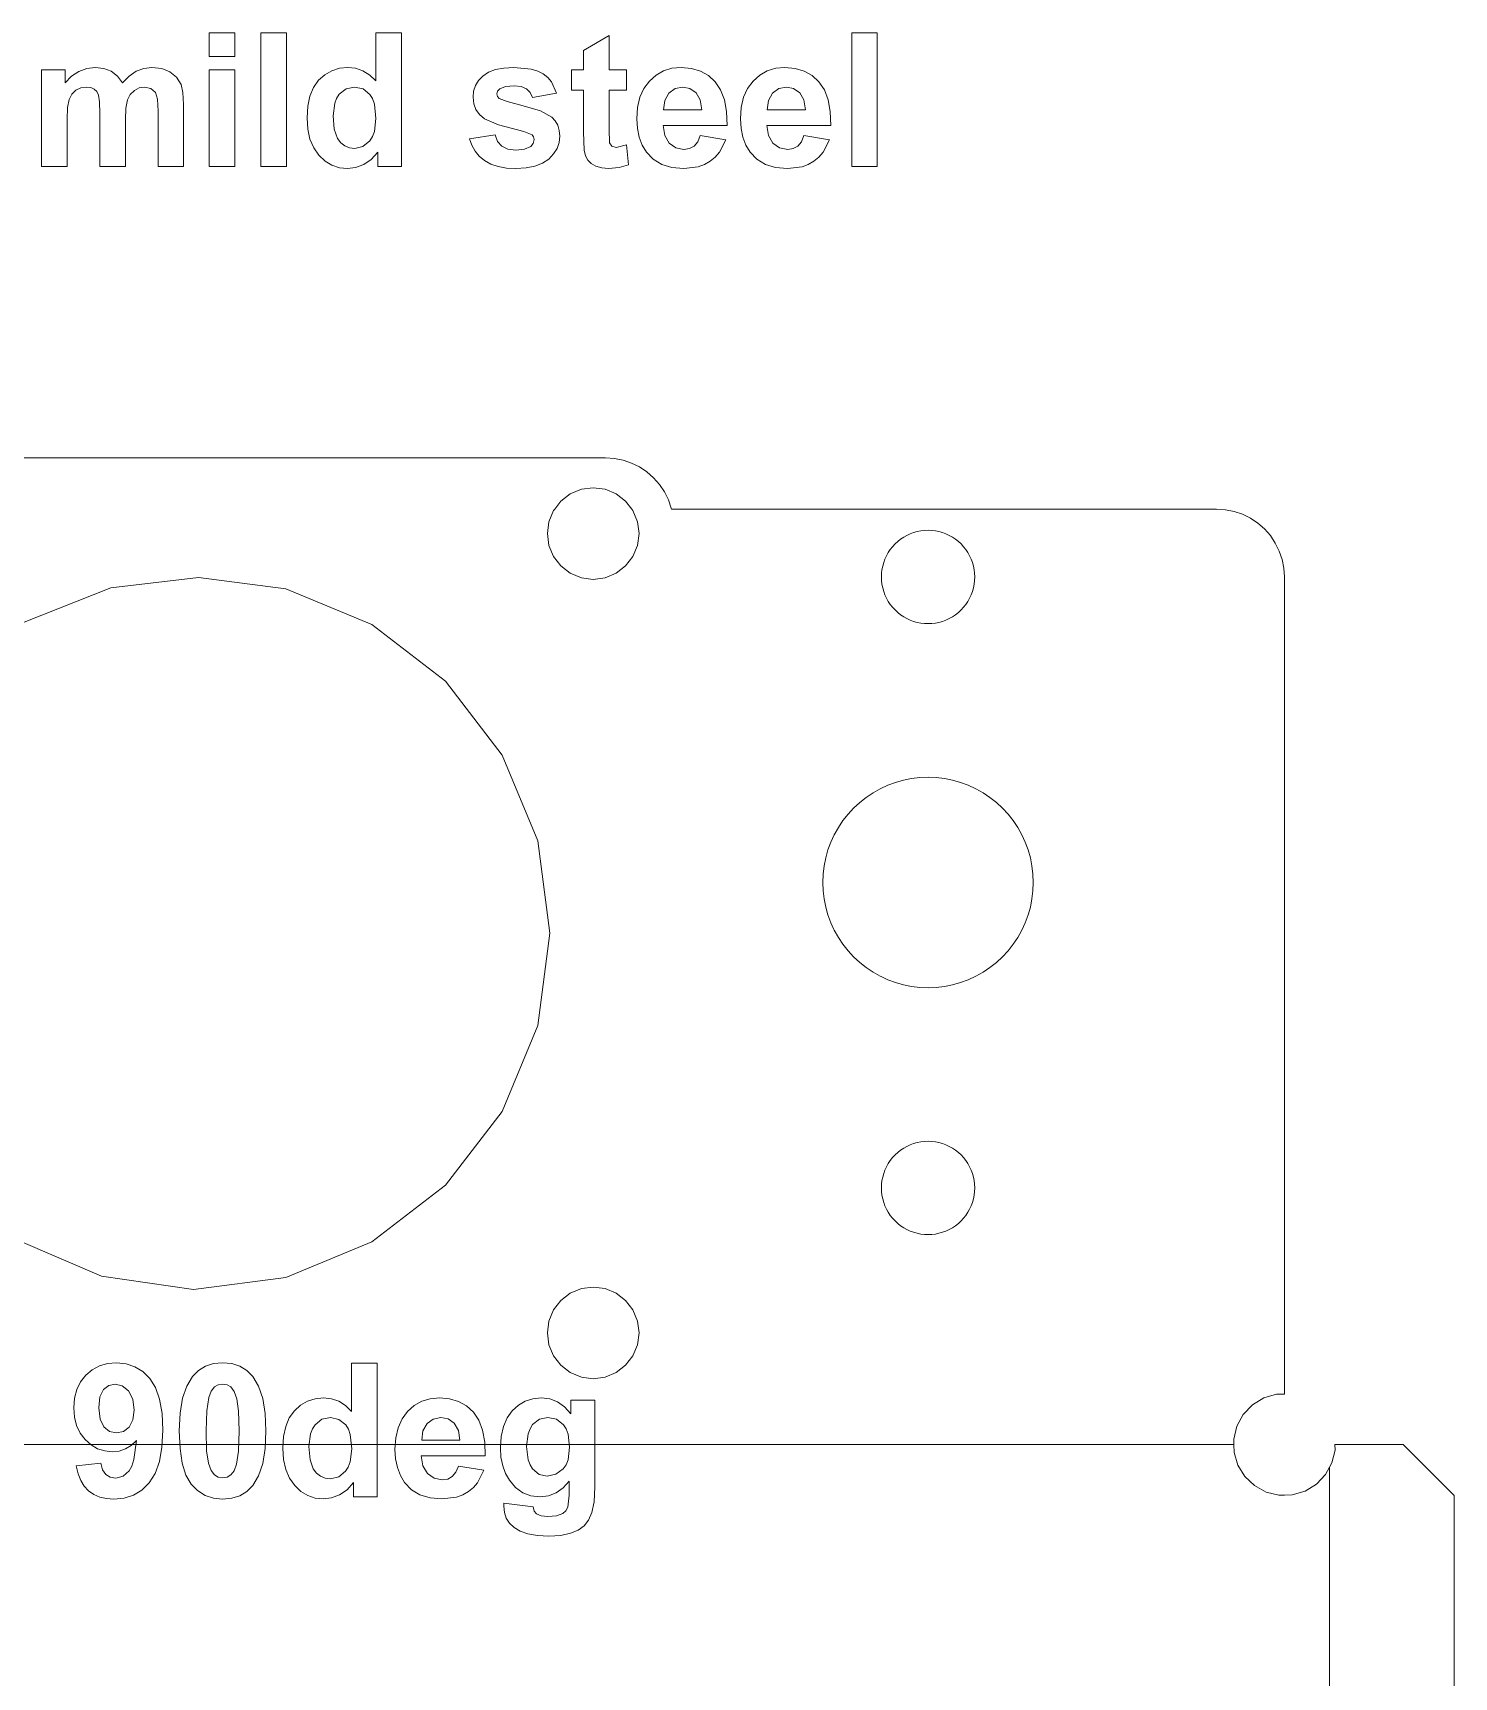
# Model space of a CAD drawing. Header units: millimetres. Extents: x 5 to 3562, y -58 to 420.
# Drawn here: x 1534.7 to 1618.4, y 297.1 to 394 of the extents above; entities that cross this region are included whole.
import ezdxf

# ---------------------------------------------------------------- set-up
doc = ezdxf.new("R2010")
doc.units = ezdxf.units.MM
for name, color, linetype, lineweight, true_color in [('2mm mild steel#1', 7, 'BYLAYER', 5, 0xffffff), ('Layer0', 7, 'BYLAYER', 5, 0xffffff), ('UP 90deg', 7, 'BYLAYER', 5, 0xffffff)]:
    doc.layers.add(name, color=color, linetype=linetype, lineweight=lineweight, true_color=true_color)

msp = doc.modelspace()

# ---------------------------------------------------------------- linework, layer by layer
at = {"layer": '2mm mild steel#1'}
for p, q in [((1545.059, 392.578), (1545.059, 393.973)), ((1545.059, 393.973), (1546.567, 393.973)), ((1546.567, 393.973), (1546.567, 392.578)), ((1548.112, 386.107), (1548.112, 393.973)), ((1548.112, 393.973), (1549.62, 393.973)), ((1549.62, 393.973), (1549.62, 386.107)), ((1554.883, 391.14), (1554.883, 393.973)), ((1554.883, 393.973), (1556.391, 393.973)), ((1556.391, 393.973), (1556.391, 386.107)), ((1567.111, 392.937), (1568.625, 393.817)), ((1568.625, 393.817), (1568.625, 391.805)), ((1582.924, 386.107), (1582.924, 393.973)), ((1582.924, 393.973), (1584.431, 393.973)), ((1584.431, 393.973), (1584.431, 386.107)), ((1546.567, 392.578), (1545.059, 392.578)), ((1567.111, 391.805), (1567.111, 392.937)), ((1535.176, 391.805), (1536.566, 391.805)), ((1535.176, 386.107), (1535.176, 391.805)), ((1536.566, 391.805), (1536.566, 391.027)), ((1536.566, 391.027), (1536.956, 391.424)), ((1536.956, 391.424), (1537.382, 391.707)), ((1537.382, 391.707), (1537.844, 391.877)), ((1537.844, 391.877), (1538.342, 391.934)), ((1538.342, 391.934), (1538.853, 391.877)), ((1538.853, 391.877), (1539.291, 391.708)), ((1539.291, 391.708), (1539.657, 391.425)), ((1539.657, 391.425), (1539.951, 391.027)), ((1539.951, 391.027), (1540.342, 391.425)), ((1540.342, 391.425), (1540.761, 391.708)), ((1540.761, 391.708), (1541.211, 391.877)), ((1541.211, 391.877), (1541.69, 391.934)), ((1541.69, 391.934), (1542.269, 391.87)), ((1542.269, 391.87), (1542.752, 391.679)), ((1542.752, 391.679), (1543.132, 391.364)), ((1545.059, 386.107), (1545.059, 391.805)), ((1545.059, 391.805), (1546.567, 391.805)), ((1546.567, 391.805), (1546.567, 386.107)), ((1551.509, 391.18), (1551.872, 391.51)), ((1551.872, 391.51), (1552.28, 391.745)), ((1552.28, 391.745), (1552.733, 391.887)), ((1552.733, 391.887), (1553.231, 391.934)), ((1553.231, 391.934), (1553.692, 391.884)), ((1553.692, 391.884), (1554.122, 391.735)), ((1554.122, 391.735), (1554.519, 391.487)), ((1554.519, 391.487), (1554.883, 391.14)), ((1560.937, 391.163), (1561.193, 391.429)), ((1561.193, 391.429), (1561.526, 391.65)), ((1561.526, 391.65), (1561.939, 391.808)), ((1561.939, 391.808), (1562.433, 391.902)), ((1562.433, 391.902), (1563.007, 391.934)), ((1563.007, 391.934), (1564.026, 391.839)), ((1564.026, 391.839), (1564.423, 391.72)), ((1564.423, 391.72), (1564.745, 391.553)), ((1564.745, 391.553), (1565.008, 391.34)), ((1566.419, 390.603), (1566.419, 391.805)), ((1566.419, 391.805), (1567.111, 391.805)), ((1568.625, 391.805), (1569.655, 391.805)), ((1569.655, 391.805), (1569.655, 390.603)), ((1571.001, 391.132), (1571.396, 391.483)), ((1571.396, 391.483), (1571.84, 391.733)), ((1571.84, 391.733), (1572.332, 391.884)), ((1572.332, 391.884), (1572.874, 391.934)), ((1572.874, 391.934), (1573.476, 391.881)), ((1573.476, 391.881), (1574.012, 391.724)), ((1574.012, 391.724), (1574.48, 391.462)), ((1574.48, 391.462), (1574.881, 391.094)), ((1577.113, 391.132), (1577.508, 391.483)), ((1577.508, 391.483), (1577.951, 391.733)), ((1577.951, 391.733), (1578.444, 391.884)), ((1578.444, 391.884), (1578.985, 391.934)), ((1578.985, 391.934), (1579.588, 391.881)), ((1579.588, 391.881), (1580.123, 391.724)), ((1580.123, 391.724), (1580.591, 391.462)), ((1580.591, 391.462), (1580.992, 391.094)), ((1537.204, 390.592), (1536.965, 390.363)), ((1537.5, 390.733), (1537.204, 390.592)), ((1537.832, 390.78), (1537.5, 390.733)), ((1538.091, 390.751), (1537.832, 390.78)), ((1538.291, 390.662), (1538.091, 390.751)), ((1538.437, 390.513), (1538.291, 390.662)), ((1538.54, 390.303), (1538.437, 390.513)), ((1540.654, 390.587), (1540.414, 390.349)), ((1540.942, 390.732), (1540.654, 390.587)), ((1541.25, 390.78), (1540.942, 390.732)), ((1541.628, 390.7), (1541.25, 390.78)), ((1541.893, 390.458), (1541.628, 390.7)), ((1542.01, 390.061), (1541.893, 390.458)), ((1543.132, 391.364), (1543.401, 390.93)), ((1543.401, 390.93), (1543.518, 390.453)), ((1543.518, 390.453), (1543.557, 389.75)), ((1550.997, 390.252), (1551.21, 390.76)), ((1551.21, 390.76), (1551.509, 391.18)), ((1553.135, 390.674), (1552.729, 390.354)), ((1553.628, 390.78), (1553.135, 390.674)), ((1554.131, 390.672), (1553.628, 390.78)), ((1554.535, 390.348), (1554.131, 390.672)), ((1560.608, 390.185), (1560.645, 390.54)), ((1560.645, 390.54), (1560.755, 390.866)), ((1560.755, 390.866), (1560.937, 391.163)), ((1562.052, 390.548), (1562.009, 390.378)), ((1562.181, 390.684), (1562.052, 390.548)), ((1562.523, 390.808), (1562.181, 390.684)), ((1563.034, 390.85), (1562.523, 390.808)), ((1563.452, 390.806), (1563.034, 390.85)), ((1563.761, 390.673), (1563.452, 390.806)), ((1563.975, 390.457), (1563.761, 390.673)), ((1564.107, 390.163), (1563.975, 390.457)), ((1565.008, 391.34), (1565.225, 391.081)), ((1565.225, 391.081), (1565.529, 390.426)), ((1567.111, 390.603), (1566.419, 390.603)), ((1567.111, 388.119), (1567.111, 390.603)), ((1569.655, 390.603), (1568.625, 390.603)), ((1568.625, 390.603), (1568.625, 388.307)), ((1570.446, 390.176), (1570.678, 390.692)), ((1570.678, 390.692), (1571.001, 391.132)), ((1572.515, 390.69), (1572.15, 390.421)), ((1572.965, 390.78), (1572.515, 390.69)), ((1573.392, 390.695), (1572.965, 390.78)), ((1573.749, 390.44), (1573.392, 390.695)), ((1574.881, 391.094), (1575.2, 390.618)), ((1575.2, 390.618), (1575.424, 390.031)), ((1576.557, 390.176), (1576.789, 390.692)), ((1576.789, 390.692), (1577.113, 391.132)), ((1578.626, 390.69), (1578.261, 390.421)), ((1579.077, 390.78), (1578.626, 390.69)), ((1579.503, 390.695), (1579.077, 390.78)), ((1579.86, 390.44), (1579.503, 390.695)), ((1580.992, 391.094), (1581.312, 390.618)), ((1581.312, 390.618), (1581.535, 390.031)), ((1536.714, 389.58), (1536.684, 388.875)), ((1536.804, 390.051), (1536.714, 389.58)), ((1536.965, 390.363), (1536.804, 390.051)), ((1538.6, 389.914), (1538.54, 390.303)), ((1538.621, 389.23), (1538.6, 389.914)), ((1540.159, 389.54), (1540.128, 388.843)), ((1540.252, 390.021), (1540.159, 389.54)), ((1540.414, 390.349), (1540.252, 390.021)), ((1542.049, 389.364), (1542.01, 390.061)), ((1543.557, 389.75), (1543.557, 386.107)), ((1550.827, 388.977), (1550.87, 389.658)), ((1550.87, 389.658), (1550.997, 390.252)), ((1552.458, 389.822), (1552.367, 389.079)), ((1552.571, 390.114), (1552.458, 389.822)), ((1552.729, 390.354), (1552.571, 390.114)), ((1554.69, 390.098), (1554.535, 390.348)), ((1554.8, 389.779), (1554.69, 390.098)), ((1554.889, 388.935), (1554.8, 389.779)), ((1560.651, 389.797), (1560.608, 390.185)), ((1560.777, 389.454), (1560.651, 389.797)), ((1562.009, 390.378), (1562.046, 390.229)), ((1562.046, 390.229), (1562.159, 390.104)), ((1562.159, 390.104), (1562.613, 389.923)), ((1562.613, 389.923), (1563.568, 389.68)), ((1563.568, 389.68), (1564.59, 389.376)), ((1565.529, 390.426), (1564.107, 390.163)), ((1570.261, 388.913), (1570.307, 389.583)), ((1570.307, 389.583), (1570.446, 390.176)), ((1571.91, 389.997), (1571.833, 389.444)), ((1572.15, 390.421), (1571.91, 389.997)), ((1573.994, 390.02), (1573.749, 390.44)), ((1574.087, 389.444), (1573.994, 390.02)), ((1575.424, 390.031), (1575.552, 389.332)), ((1576.372, 388.913), (1576.419, 389.583)), ((1576.419, 389.583), (1576.557, 390.176)), ((1578.021, 389.997), (1577.944, 389.444)), ((1578.261, 390.421), (1578.021, 389.997)), ((1580.105, 390.02), (1579.86, 390.44)), ((1580.198, 389.444), (1580.105, 390.02)), ((1581.535, 390.031), (1581.663, 389.332)), ((1536.684, 388.875), (1536.684, 386.107)), ((1538.621, 386.107), (1538.621, 389.23)), ((1540.128, 388.843), (1540.128, 386.107)), ((1542.049, 386.107), (1542.049, 389.364)), ((1550.871, 388.308), (1550.827, 388.977)), ((1552.367, 389.079), (1552.43, 388.293)), ((1554.798, 388.164), (1554.889, 388.935)), ((1560.989, 389.155), (1560.777, 389.454)), ((1561.285, 388.902), (1560.989, 389.155)), ((1562.107, 388.552), (1561.285, 388.902)), ((1563.597, 388.167), (1562.107, 388.552)), ((1564.59, 389.376), (1565.25, 389.01)), ((1565.25, 389.01), (1565.456, 388.789)), ((1565.456, 388.789), (1565.604, 388.528)), ((1565.604, 388.528), (1565.692, 388.228)), ((1570.296, 388.346), (1570.261, 388.913)), ((1575.584, 388.521), (1571.806, 388.521)), ((1571.806, 388.521), (1571.906, 387.925)), ((1571.833, 389.444), (1574.087, 389.444)), ((1575.552, 389.332), (1575.584, 388.521)), ((1576.408, 388.346), (1576.372, 388.913)), ((1581.695, 388.521), (1577.918, 388.521)), ((1577.918, 388.521), (1578.017, 387.925)), ((1577.944, 389.444), (1580.198, 389.444)), ((1581.663, 389.332), (1581.695, 388.521)), ((1551.002, 387.717), (1550.871, 388.308)), ((1551.221, 387.204), (1551.002, 387.717)), ((1552.43, 388.293), (1552.619, 387.759)), ((1552.619, 387.759), (1552.82, 387.501)), ((1554.12, 387.28), (1554.524, 387.612)), ((1554.524, 387.612), (1554.684, 387.861)), ((1554.684, 387.861), (1554.798, 388.164)), ((1560.399, 387.733), (1561.912, 387.963)), ((1560.533, 387.349), (1560.399, 387.733)), ((1561.912, 387.963), (1562.058, 387.576)), ((1562.058, 387.576), (1562.304, 387.295)), ((1564.101, 387.969), (1563.597, 388.167)), ((1564.182, 387.841), (1564.101, 387.969)), ((1564.159, 387.458), (1564.209, 387.684)), ((1564.209, 387.684), (1564.182, 387.841)), ((1565.722, 387.888), (1565.681, 387.51)), ((1565.692, 388.228), (1565.722, 387.888)), ((1567.16, 387.057), (1567.111, 388.119)), ((1568.625, 388.307), (1568.654, 387.494)), ((1570.402, 387.829), (1570.296, 388.346)), ((1570.578, 387.364), (1570.402, 387.829)), ((1571.906, 387.925), (1572.171, 387.478)), ((1573.636, 387.298), (1573.848, 387.55)), ((1573.848, 387.55), (1574.001, 387.92)), ((1574.001, 387.92), (1575.503, 387.668)), ((1575.503, 387.668), (1575.13, 386.941)), ((1576.513, 387.829), (1576.408, 388.346)), ((1576.689, 387.364), (1576.513, 387.829)), ((1578.017, 387.925), (1578.282, 387.478)), ((1579.747, 387.298), (1579.959, 387.55)), ((1579.959, 387.55), (1580.112, 387.92)), ((1580.112, 387.92), (1581.614, 387.668)), ((1581.614, 387.668), (1581.241, 386.941)), ((1551.527, 386.77), (1551.221, 387.204)), ((1551.895, 386.423), (1551.527, 386.77)), ((1552.82, 387.501), (1553.056, 387.317)), ((1553.056, 387.317), (1553.329, 387.206)), ((1553.329, 387.206), (1553.639, 387.169)), ((1553.639, 387.169), (1554.12, 387.28)), ((1554.991, 386.944), (1554.61, 386.518)), ((1554.991, 386.107), (1554.991, 386.944)), ((1560.726, 387.007), (1560.533, 387.349)), ((1560.977, 386.707), (1560.726, 387.007)), ((1561.287, 386.45), (1560.977, 386.707)), ((1562.304, 387.295), (1562.658, 387.124)), ((1562.658, 387.124), (1563.13, 387.067)), ((1563.13, 387.067), (1563.643, 387.121)), ((1563.643, 387.121), (1564.01, 387.282)), ((1564.01, 387.282), (1564.159, 387.458)), ((1565.354, 386.837), (1565.067, 386.541)), ((1565.558, 387.16), (1565.354, 386.837)), ((1565.681, 387.51), (1565.558, 387.16)), ((1567.242, 386.725), (1567.16, 387.057)), ((1567.372, 386.469), (1567.242, 386.725)), ((1568.654, 387.494), (1568.788, 387.303)), ((1568.788, 387.303), (1569.043, 387.228)), ((1569.043, 387.228), (1569.649, 387.373)), ((1569.649, 387.373), (1569.778, 386.203)), ((1570.824, 386.949), (1570.578, 387.364)), ((1571.23, 386.524), (1570.824, 386.949)), ((1572.171, 387.478), (1572.563, 387.198)), ((1572.563, 387.198), (1573.04, 387.105)), ((1573.04, 387.105), (1573.366, 387.153)), ((1573.366, 387.153), (1573.636, 387.298)), ((1574.88, 386.651), (1574.588, 386.41)), ((1575.13, 386.941), (1574.88, 386.651)), ((1576.936, 386.949), (1576.689, 387.364)), ((1577.341, 386.524), (1576.936, 386.949)), ((1578.282, 387.478), (1578.674, 387.198)), ((1578.674, 387.198), (1579.152, 387.105)), ((1579.152, 387.105), (1579.478, 387.153)), ((1579.478, 387.153), (1579.747, 387.298)), ((1580.991, 386.651), (1580.7, 386.41)), ((1581.241, 386.941), (1580.991, 386.651)), ((1536.684, 386.107), (1535.176, 386.107)), ((1540.128, 386.107), (1538.621, 386.107)), ((1543.557, 386.107), (1542.049, 386.107)), ((1546.567, 386.107), (1545.059, 386.107)), ((1549.62, 386.107), (1548.112, 386.107)), ((1552.298, 386.176), (1551.895, 386.423)), ((1552.736, 386.028), (1552.298, 386.176)), ((1553.209, 385.978), (1552.736, 386.028)), ((1553.69, 386.038), (1553.209, 385.978)), ((1554.167, 386.217), (1553.69, 386.038)), ((1554.61, 386.518), (1554.167, 386.217)), ((1556.391, 386.107), (1554.991, 386.107)), ((1561.657, 386.244), (1561.287, 386.45)), ((1562.087, 386.096), (1561.657, 386.244)), ((1562.578, 386.008), (1562.087, 386.096)), ((1563.13, 385.978), (1562.578, 386.008)), ((1563.732, 386.013), (1563.13, 385.978)), ((1564.256, 386.119), (1563.732, 386.013)), ((1564.701, 386.295), (1564.256, 386.119)), ((1565.067, 386.541), (1564.701, 386.295)), ((1567.568, 386.272), (1567.372, 386.469)), ((1567.852, 386.115), (1567.568, 386.272)), ((1568.199, 386.012), (1567.852, 386.115)), ((1568.587, 385.978), (1568.199, 386.012)), ((1569.217, 386.034), (1568.587, 385.978)), ((1569.778, 386.203), (1569.217, 386.034)), ((1571.731, 386.221), (1571.23, 386.524)), ((1572.329, 386.039), (1571.731, 386.221)), ((1573.024, 385.978), (1572.329, 386.039)), ((1573.885, 386.086), (1573.024, 385.978)), ((1574.256, 386.221), (1573.885, 386.086)), ((1574.588, 386.41), (1574.256, 386.221)), ((1577.843, 386.221), (1577.341, 386.524)), ((1578.441, 386.039), (1577.843, 386.221)), ((1579.136, 385.978), (1578.441, 386.039)), ((1579.996, 386.086), (1579.136, 385.978)), ((1580.368, 386.221), (1579.996, 386.086)), ((1580.7, 386.41), (1580.368, 386.221)), ((1584.431, 386.107), (1582.924, 386.107))]:
    msp.add_line(p, q, dxfattribs=at)
at = {"layer": 'Layer0'}
for p, q in [((1520.423, 368.933), (1568.423, 368.933)), ((1568.945, 368.899), (1568.423, 368.933)), ((1569.458, 368.797), (1568.945, 368.899)), ((1569.954, 368.628), (1569.458, 368.797)), ((1570.423, 368.397), (1569.954, 368.628)), ((1570.858, 368.106), (1570.423, 368.397)), ((1571.252, 367.761), (1570.858, 368.106)), ((1571.597, 367.368), (1571.252, 367.761)), ((1571.887, 366.933), (1571.597, 367.368)), ((1565.423, 365.912), (1565.782, 366.38)), ((1565.782, 366.38), (1566.341, 366.809)), ((1566.341, 366.809), (1566.992, 367.079)), ((1566.992, 367.079), (1567.691, 367.171)), ((1567.691, 367.171), (1568.39, 367.079)), ((1568.39, 367.079), (1569.041, 366.809)), ((1569.041, 366.809), (1569.6, 366.38)), ((1569.6, 366.38), (1569.959, 365.912)), ((1572.119, 366.464), (1571.887, 366.933)), ((1572.287, 365.968), (1572.119, 366.464)), ((1565.083, 365.169), (1565.353, 365.821)), ((1565.353, 365.821), (1565.423, 365.912)), ((1569.959, 365.912), (1570.03, 365.821)), ((1570.03, 365.821), (1570.299, 365.169)), ((1572.298, 365.912), (1572.287, 365.968)), ((1582.423, 365.912), (1572.298, 365.912)), ((1583.475, 365.912), (1582.423, 365.912)), ((1604.423, 365.912), (1583.475, 365.912)), ((1604.945, 365.878), (1604.423, 365.912)), ((1605.458, 365.776), (1604.945, 365.878)), ((1605.954, 365.608), (1605.458, 365.776)), ((1606.423, 365.376), (1605.954, 365.608)), ((1606.858, 365.085), (1606.423, 365.376)), ((1564.991, 364.471), (1565.083, 365.169)), ((1565.083, 363.772), (1564.991, 364.471)), ((1570.299, 365.169), (1570.391, 364.471)), ((1570.391, 364.471), (1570.299, 363.772)), ((1586.175, 364.362), (1585.986, 364.257)), ((1586.371, 364.453), (1586.175, 364.362)), ((1586.573, 364.527), (1586.371, 364.453)), ((1586.781, 364.586), (1586.573, 364.527)), ((1586.993, 364.628), (1586.781, 364.586)), ((1587.207, 364.654), (1586.993, 364.628)), ((1587.423, 364.662), (1587.207, 364.654)), ((1587.639, 364.654), (1587.423, 364.662)), ((1587.853, 364.628), (1587.639, 364.654)), ((1588.065, 364.586), (1587.853, 364.628)), ((1588.273, 364.527), (1588.065, 364.586)), ((1588.476, 364.453), (1588.273, 364.527)), ((1588.672, 364.362), (1588.476, 364.453)), ((1588.86, 364.257), (1588.672, 364.362)), ((1607.252, 364.74), (1606.858, 365.085)), ((1607.597, 364.347), (1607.252, 364.74)), ((1607.887, 363.912), (1607.597, 364.347)), ((1565.353, 363.121), (1565.083, 363.772)), ((1570.299, 363.772), (1570.03, 363.121)), ((1585.078, 363.349), (1584.973, 363.16)), ((1585.198, 363.528), (1585.078, 363.349)), ((1585.332, 363.698), (1585.198, 363.528)), ((1585.479, 363.857), (1585.332, 363.698)), ((1585.637, 364.003), (1585.479, 363.857)), ((1585.807, 364.137), (1585.637, 364.003)), ((1585.986, 364.257), (1585.807, 364.137)), ((1589.04, 364.137), (1588.86, 364.257)), ((1589.209, 364.003), (1589.04, 364.137)), ((1589.368, 363.857), (1589.209, 364.003)), ((1589.514, 363.698), (1589.368, 363.857)), ((1589.648, 363.528), (1589.514, 363.698)), ((1589.768, 363.349), (1589.648, 363.528)), ((1589.873, 363.16), (1589.768, 363.349)), ((1608.119, 363.443), (1607.887, 363.912)), ((1608.287, 362.947), (1608.119, 363.443)), ((1565.782, 362.561), (1565.353, 363.121)), ((1566.341, 362.132), (1565.782, 362.561)), ((1569.6, 362.561), (1569.041, 362.132)), ((1570.03, 363.121), (1569.6, 362.561)), ((1584.749, 362.554), (1584.707, 362.342)), ((1584.808, 362.762), (1584.749, 362.554)), ((1584.883, 362.964), (1584.808, 362.762)), ((1584.973, 363.16), (1584.883, 362.964)), ((1589.964, 362.964), (1589.873, 363.16)), ((1590.039, 362.762), (1589.964, 362.964)), ((1590.097, 362.554), (1590.039, 362.762)), ((1590.139, 362.342), (1590.097, 362.554)), ((1608.389, 362.434), (1608.287, 362.947)), ((1608.423, 361.912), (1608.389, 362.434)), ((1539.261, 361.274), (1544.423, 361.883)), ((1544.423, 361.883), (1549.576, 361.205)), ((1566.992, 361.863), (1566.341, 362.132)), ((1567.691, 361.771), (1566.992, 361.863)), ((1568.39, 361.863), (1567.691, 361.771)), ((1569.041, 362.132), (1568.39, 361.863)), ((1584.682, 362.128), (1584.673, 361.912)), ((1584.673, 361.912), (1584.682, 361.696)), ((1584.707, 362.342), (1584.682, 362.128)), ((1584.682, 361.696), (1584.707, 361.482)), ((1584.707, 361.482), (1584.749, 361.27)), ((1590.097, 361.27), (1590.139, 361.482)), ((1590.165, 362.128), (1590.139, 362.342)), ((1590.139, 361.482), (1590.165, 361.696)), ((1590.173, 361.912), (1590.165, 362.128)), ((1590.165, 361.696), (1590.173, 361.912)), ((1608.423, 361.912), (1608.423, 313.767)), ((1534.168, 359.245), (1539.261, 361.274)), ((1549.576, 361.205), (1554.641, 359.107)), ((1584.749, 361.27), (1584.808, 361.062)), ((1584.808, 361.062), (1584.883, 360.86)), ((1584.883, 360.86), (1584.973, 360.664)), ((1584.973, 360.664), (1585.078, 360.475)), ((1585.078, 360.475), (1585.198, 360.296)), ((1589.648, 360.296), (1589.768, 360.475)), ((1589.768, 360.475), (1589.873, 360.664)), ((1589.873, 360.664), (1589.964, 360.86)), ((1589.964, 360.86), (1590.039, 361.062)), ((1590.039, 361.062), (1590.097, 361.27)), ((1585.198, 360.296), (1585.332, 360.126)), ((1585.332, 360.126), (1585.479, 359.967)), ((1585.479, 359.967), (1585.637, 359.821)), ((1585.637, 359.821), (1585.807, 359.687)), ((1585.807, 359.687), (1585.986, 359.567)), ((1585.986, 359.567), (1586.175, 359.462)), ((1586.175, 359.462), (1586.371, 359.371)), ((1588.476, 359.371), (1588.672, 359.462)), ((1588.672, 359.462), (1588.86, 359.567)), ((1588.86, 359.567), (1589.04, 359.687)), ((1589.04, 359.687), (1589.209, 359.821)), ((1589.209, 359.821), (1589.368, 359.967)), ((1589.368, 359.967), (1589.514, 360.126)), ((1589.514, 360.126), (1589.648, 360.296)), ((1554.641, 359.107), (1558.99, 355.77)), ((1586.371, 359.371), (1586.573, 359.297)), ((1586.573, 359.297), (1586.781, 359.238)), ((1586.781, 359.238), (1586.993, 359.196)), ((1586.993, 359.196), (1587.207, 359.17)), ((1587.207, 359.17), (1587.423, 359.162)), ((1587.423, 359.162), (1587.639, 359.17)), ((1587.639, 359.17), (1587.853, 359.196)), ((1587.853, 359.196), (1588.065, 359.238)), ((1588.065, 359.238), (1588.273, 359.297)), ((1588.273, 359.297), (1588.476, 359.371)), ((1558.99, 355.77), (1562.328, 351.421)), ((1562.328, 351.421), (1564.426, 346.356)), ((1585.507, 349.809), (1585.051, 349.64)), ((1585.976, 349.941), (1585.507, 349.809)), ((1586.453, 350.036), (1585.976, 349.941)), ((1586.937, 350.093), (1586.453, 350.036)), ((1587.423, 350.112), (1586.937, 350.093)), ((1587.91, 350.093), (1587.423, 350.112)), ((1588.393, 350.036), (1587.91, 350.093)), ((1588.871, 349.941), (1588.393, 350.036)), ((1589.339, 349.809), (1588.871, 349.941)), ((1589.796, 349.64), (1589.339, 349.809)), ((1583.779, 348.928), (1583.397, 348.627)), ((1584.184, 349.198), (1583.779, 348.928)), ((1584.608, 349.436), (1584.184, 349.198)), ((1585.051, 349.64), (1584.608, 349.436)), ((1590.238, 349.436), (1589.796, 349.64)), ((1590.663, 349.198), (1590.238, 349.436)), ((1591.067, 348.928), (1590.663, 349.198)), ((1591.45, 348.627), (1591.067, 348.928)), ((1582.709, 347.939), (1582.407, 347.556)), ((1583.039, 348.296), (1582.709, 347.939)), ((1583.397, 348.627), (1583.039, 348.296)), ((1591.807, 348.296), (1591.45, 348.627)), ((1592.138, 347.939), (1591.807, 348.296)), ((1592.439, 347.556), (1592.138, 347.939)), ((1582.137, 347.151), (1581.899, 346.727)), ((1582.407, 347.556), (1582.137, 347.151)), ((1592.71, 347.151), (1592.439, 347.556)), ((1592.947, 346.727), (1592.71, 347.151)), ((1564.426, 346.356), (1565.141, 340.921)), ((1581.695, 346.285), (1581.527, 345.828)), ((1581.899, 346.727), (1581.695, 346.285)), ((1593.151, 346.285), (1592.947, 346.727)), ((1593.32, 345.828), (1593.151, 346.285)), ((1581.394, 345.359), (1581.3, 344.882)), ((1581.527, 345.828), (1581.394, 345.359)), ((1593.452, 345.359), (1593.32, 345.828)), ((1593.547, 344.882), (1593.452, 345.359)), ((1581.242, 344.398), (1581.223, 343.912)), ((1581.3, 344.882), (1581.242, 344.398)), ((1593.604, 344.398), (1593.547, 344.882)), ((1593.623, 343.912), (1593.604, 344.398)), ((1581.223, 343.912), (1581.242, 343.426)), ((1581.242, 343.426), (1581.3, 342.942)), ((1593.547, 342.942), (1593.604, 343.426)), ((1593.604, 343.426), (1593.623, 343.912)), ((1581.3, 342.942), (1581.394, 342.465)), ((1581.394, 342.465), (1581.527, 341.996)), ((1593.32, 341.996), (1593.452, 342.465)), ((1593.452, 342.465), (1593.547, 342.942)), ((1581.527, 341.996), (1581.695, 341.539)), ((1581.695, 341.539), (1581.857, 341.189)), ((1581.857, 341.189), (1581.899, 341.097)), ((1581.899, 341.097), (1582.137, 340.672)), ((1592.71, 340.672), (1592.947, 341.097)), ((1592.947, 341.097), (1593.151, 341.539)), ((1593.151, 341.539), (1593.32, 341.996)), ((1565.141, 340.921), (1564.426, 335.485)), ((1582.137, 340.672), (1582.407, 340.268)), ((1582.407, 340.268), (1582.709, 339.885)), ((1592.138, 339.885), (1592.439, 340.268)), ((1592.439, 340.268), (1592.71, 340.672)), ((1582.709, 339.885), (1583.039, 339.528)), ((1583.039, 339.528), (1583.397, 339.197)), ((1583.397, 339.197), (1583.779, 338.896)), ((1591.067, 338.896), (1591.45, 339.197)), ((1591.45, 339.197), (1591.807, 339.528)), ((1591.807, 339.528), (1592.138, 339.885)), ((1583.779, 338.896), (1584.184, 338.626)), ((1584.184, 338.626), (1584.608, 338.388)), ((1584.608, 338.388), (1584.66, 338.364)), ((1584.66, 338.364), (1585.051, 338.184)), ((1585.051, 338.184), (1585.507, 338.015)), ((1589.339, 338.015), (1589.796, 338.184)), ((1589.796, 338.184), (1590.238, 338.388)), ((1590.238, 338.388), (1590.663, 338.626)), ((1590.663, 338.626), (1591.067, 338.896)), ((1585.507, 338.015), (1585.976, 337.883)), ((1585.976, 337.883), (1586.453, 337.788)), ((1586.453, 337.788), (1586.937, 337.731)), ((1586.937, 337.731), (1587.423, 337.712)), ((1587.423, 337.712), (1587.91, 337.731)), ((1587.91, 337.731), (1588.393, 337.788)), ((1588.393, 337.788), (1588.871, 337.883)), ((1588.871, 337.883), (1589.339, 338.015)), ((1564.426, 335.485), (1562.328, 330.421)), ((1562.328, 330.421), (1558.99, 326.071)), ((1586.371, 328.453), (1586.175, 328.362)), ((1586.573, 328.527), (1586.371, 328.453)), ((1586.781, 328.586), (1586.573, 328.527)), ((1586.993, 328.628), (1586.781, 328.586)), ((1587.207, 328.654), (1586.993, 328.628)), ((1587.423, 328.662), (1587.207, 328.654)), ((1587.639, 328.654), (1587.423, 328.662)), ((1587.853, 328.628), (1587.639, 328.654)), ((1588.065, 328.586), (1587.853, 328.628)), ((1588.273, 328.527), (1588.065, 328.586)), ((1588.476, 328.453), (1588.273, 328.527)), ((1588.672, 328.362), (1588.476, 328.453)), ((1585.198, 327.528), (1585.078, 327.349)), ((1585.332, 327.698), (1585.198, 327.528)), ((1585.479, 327.857), (1585.332, 327.698)), ((1585.637, 328.003), (1585.479, 327.857)), ((1585.807, 328.137), (1585.637, 328.003)), ((1585.986, 328.257), (1585.807, 328.137)), ((1586.175, 328.362), (1585.986, 328.257)), ((1588.86, 328.257), (1588.672, 328.362)), ((1589.04, 328.137), (1588.86, 328.257)), ((1589.209, 328.003), (1589.04, 328.137)), ((1589.368, 327.857), (1589.209, 328.003)), ((1589.514, 327.698), (1589.368, 327.857)), ((1589.648, 327.528), (1589.514, 327.698)), ((1589.768, 327.349), (1589.648, 327.528)), ((1584.749, 326.554), (1584.707, 326.342)), ((1584.808, 326.762), (1584.749, 326.554)), ((1584.883, 326.964), (1584.808, 326.762)), ((1584.973, 327.16), (1584.883, 326.964)), ((1585.078, 327.349), (1584.973, 327.16)), ((1589.873, 327.16), (1589.768, 327.349)), ((1589.964, 326.964), (1589.873, 327.16)), ((1590.039, 326.762), (1589.964, 326.964)), ((1590.097, 326.554), (1590.039, 326.762)), ((1590.139, 326.342), (1590.097, 326.554)), ((1558.99, 326.071), (1554.641, 322.734)), ((1584.682, 326.128), (1584.673, 325.912)), ((1584.673, 325.912), (1584.682, 325.696)), ((1584.707, 326.342), (1584.682, 326.128)), ((1584.682, 325.696), (1584.707, 325.482)), ((1590.165, 326.128), (1590.139, 326.342)), ((1590.139, 325.482), (1590.165, 325.696)), ((1590.173, 325.912), (1590.165, 326.128)), ((1590.165, 325.696), (1590.173, 325.912)), ((1584.707, 325.482), (1584.749, 325.27)), ((1584.749, 325.27), (1584.808, 325.062)), ((1584.808, 325.062), (1584.883, 324.86)), ((1584.883, 324.86), (1584.973, 324.664)), ((1584.973, 324.664), (1585.078, 324.475)), ((1589.768, 324.475), (1589.873, 324.664)), ((1589.873, 324.664), (1589.964, 324.86)), ((1589.964, 324.86), (1590.039, 325.062)), ((1590.039, 325.062), (1590.097, 325.27)), ((1590.097, 325.27), (1590.139, 325.482)), ((1585.078, 324.475), (1585.198, 324.296)), ((1585.198, 324.296), (1585.332, 324.126)), ((1585.332, 324.126), (1585.479, 323.967)), ((1585.479, 323.967), (1585.637, 323.821)), ((1585.637, 323.821), (1585.807, 323.687)), ((1585.807, 323.687), (1585.986, 323.567)), ((1588.86, 323.567), (1589.04, 323.687)), ((1589.04, 323.687), (1589.209, 323.821)), ((1589.209, 323.821), (1589.368, 323.967)), ((1589.368, 323.967), (1589.514, 324.126)), ((1589.514, 324.126), (1589.648, 324.296)), ((1589.648, 324.296), (1589.768, 324.475)), ((1538.716, 320.709), (1533.68, 322.875)), ((1554.641, 322.734), (1549.576, 320.636)), ((1585.986, 323.567), (1586.175, 323.462)), ((1586.175, 323.462), (1586.371, 323.371)), ((1586.371, 323.371), (1586.573, 323.297)), ((1586.573, 323.297), (1586.781, 323.238)), ((1586.781, 323.238), (1586.993, 323.196)), ((1586.993, 323.196), (1587.207, 323.17)), ((1587.207, 323.17), (1587.423, 323.162)), ((1587.423, 323.162), (1587.639, 323.17)), ((1587.639, 323.17), (1587.853, 323.196)), ((1587.853, 323.196), (1588.065, 323.238)), ((1588.065, 323.238), (1588.273, 323.297)), ((1588.273, 323.297), (1588.476, 323.371)), ((1588.476, 323.371), (1588.672, 323.462)), ((1588.672, 323.462), (1588.86, 323.567)), ((1544.141, 319.921), (1538.716, 320.709)), ((1549.576, 320.636), (1544.141, 319.921)), ((1566.341, 319.709), (1566.992, 319.979)), ((1566.992, 319.979), (1567.691, 320.071)), ((1567.691, 320.071), (1568.39, 319.979)), ((1568.39, 319.979), (1569.041, 319.709)), ((1565.353, 318.721), (1565.782, 319.28)), ((1565.782, 319.28), (1566.341, 319.709)), ((1569.041, 319.709), (1569.6, 319.28)), ((1569.6, 319.28), (1570.03, 318.721)), ((1564.991, 317.371), (1565.083, 318.069)), ((1565.083, 318.069), (1565.353, 318.721)), ((1570.03, 318.721), (1570.299, 318.069)), ((1570.299, 318.069), (1570.391, 317.371)), ((1565.083, 316.672), (1564.991, 317.371)), ((1570.391, 317.371), (1570.299, 316.672)), ((1565.353, 316.021), (1565.083, 316.672)), ((1565.782, 315.461), (1565.353, 316.021)), ((1570.03, 316.021), (1569.6, 315.461)), ((1570.299, 316.672), (1570.03, 316.021)), ((1566.341, 315.032), (1565.782, 315.461)), ((1566.992, 314.763), (1566.341, 315.032)), ((1569.041, 315.032), (1568.39, 314.763)), ((1569.6, 315.461), (1569.041, 315.032)), ((1567.691, 314.671), (1566.992, 314.763)), ((1568.39, 314.763), (1567.691, 314.671)), ((1606.542, 313.128), (1606.001, 312.561)), ((1607.21, 313.535), (1606.542, 313.128)), ((1607.962, 313.756), (1607.21, 313.535)), ((1608.423, 313.767), (1607.962, 313.756)), ((1606.001, 312.561), (1605.625, 311.874)), ((1605.625, 311.874), (1605.44, 311.113)), ((1605.44, 311.113), (1605.448, 310.791)), ((1605.448, 310.791), (1605.459, 310.33)), ((1605.459, 310.33), (1605.679, 309.579)), ((1611.221, 309.709), (1611.406, 310.47)), ((1611.406, 310.47), (1611.398, 310.791)), ((1611.398, 310.791), (1615.423, 310.791)), ((1615.423, 310.791), (1618.423, 307.791)), ((1605.679, 309.579), (1606.087, 308.91)), ((1610.845, 309.021), (1611.089, 309.466)), ((1611.089, 309.466), (1611.221, 309.709)), ((1606.087, 308.91), (1606.653, 308.369)), ((1606.653, 308.369), (1607.34, 307.994)), ((1609.636, 308.047), (1610.305, 308.455)), ((1610.305, 308.455), (1610.845, 309.021)), ((1607.34, 307.994), (1608.101, 307.809)), ((1608.101, 307.809), (1608.423, 307.816)), ((1608.423, 307.816), (1608.884, 307.827)), ((1608.884, 307.827), (1609.636, 308.047)), ((1618.423, 307.791), (1618.423, 74.691))]:
    msp.add_line(p, q, dxfattribs=at)
at = {"layer": 'Layer0', "color": 2, "true_color": 0xffff00}
for p, q in [((1480.423, 310.791), (1605.448, 310.791)), ((1611.089, 72.168), (1611.089, 309.466))]:
    msp.add_line(p, q, dxfattribs=at)
at = {"layer": 'UP 90deg'}
for p, q in [((1537.476, 314.482), (1537.787, 314.877)), ((1537.787, 314.877), (1538.167, 315.198)), ((1538.167, 315.198), (1538.595, 315.427)), ((1538.595, 315.427), (1539.072, 315.564)), ((1539.072, 315.564), (1539.598, 315.61)), ((1539.598, 315.61), (1540.169, 315.552)), ((1540.169, 315.552), (1540.687, 315.378)), ((1540.687, 315.378), (1541.151, 315.089)), ((1541.151, 315.089), (1541.562, 314.684)), ((1544.073, 314.805), (1544.423, 315.157)), ((1544.423, 315.157), (1544.837, 315.408)), ((1544.837, 315.408), (1545.314, 315.559)), ((1545.314, 315.559), (1545.854, 315.61)), ((1545.854, 315.61), (1546.394, 315.559)), ((1546.394, 315.559), (1546.872, 315.406)), ((1546.872, 315.406), (1547.288, 315.151)), ((1547.288, 315.151), (1547.641, 314.794)), ((1553.457, 312.744), (1553.457, 315.577)), ((1553.457, 315.577), (1554.965, 315.577)), ((1554.965, 315.577), (1554.965, 307.712)), ((1537.12, 313.518), (1537.254, 314.029)), ((1537.254, 314.029), (1537.476, 314.482)), ((1538.833, 314.029), (1538.626, 313.594)), ((1539.145, 314.277), (1538.833, 314.029)), ((1539.528, 314.359), (1539.145, 314.277)), ((1539.942, 314.259), (1539.528, 314.359)), ((1540.303, 313.957), (1539.942, 314.259)), ((1540.555, 313.473), (1540.303, 313.957)), ((1541.562, 314.684), (1541.897, 314.147)), ((1541.897, 314.147), (1542.137, 313.46)), ((1543.493, 313.517), (1543.735, 314.239)), ((1543.735, 314.239), (1544.073, 314.805)), ((1545.175, 313.942), (1545.033, 313.56)), ((1545.366, 314.185), (1545.175, 313.942)), ((1545.595, 314.316), (1545.366, 314.185)), ((1545.854, 314.359), (1545.595, 314.316)), ((1546.112, 314.316), (1545.854, 314.359)), ((1546.34, 314.185), (1546.112, 314.316)), ((1546.533, 313.925), (1546.34, 314.185)), ((1546.691, 313.493), (1546.533, 313.925)), ((1547.641, 314.794), (1547.976, 314.232)), ((1547.976, 314.232), (1548.216, 313.51)), ((1537.076, 312.948), (1537.12, 313.518)), ((1537.118, 312.401), (1537.076, 312.948)), ((1538.626, 313.594), (1538.557, 312.948)), ((1538.557, 312.948), (1538.632, 312.288)), ((1540.639, 312.825), (1540.555, 313.473)), ((1542.137, 313.46), (1542.281, 312.624)), ((1543.348, 312.64), (1543.493, 313.517)), ((1545.033, 313.56), (1544.916, 312.775)), ((1546.796, 312.759), (1546.691, 313.493)), ((1548.216, 313.51), (1548.36, 312.63)), ((1550.082, 312.785), (1550.445, 313.114)), ((1550.445, 313.114), (1550.853, 313.35)), ((1550.853, 313.35), (1551.306, 313.491)), ((1551.306, 313.491), (1551.804, 313.539)), ((1551.804, 313.539), (1552.266, 313.489)), ((1552.266, 313.489), (1552.695, 313.34)), ((1552.695, 313.34), (1553.092, 313.092)), ((1553.092, 313.092), (1553.457, 312.744)), ((1556.751, 312.736), (1557.146, 313.087)), ((1557.146, 313.087), (1557.59, 313.338)), ((1557.59, 313.338), (1558.082, 313.488)), ((1558.082, 313.488), (1558.624, 313.539)), ((1558.624, 313.539), (1559.226, 313.486)), ((1559.226, 313.486), (1559.761, 313.329)), ((1559.761, 313.329), (1560.23, 313.066)), ((1560.23, 313.066), (1560.631, 312.699)), ((1562.914, 312.782), (1563.279, 313.113)), ((1563.279, 313.113), (1563.687, 313.349)), ((1563.687, 313.349), (1564.136, 313.491)), ((1564.136, 313.491), (1564.628, 313.539)), ((1564.628, 313.539), (1565.133, 313.481)), ((1565.133, 313.481), (1565.592, 313.306)), ((1565.592, 313.306), (1566.005, 313.016)), ((1566.005, 313.016), (1566.372, 312.61)), ((1566.372, 312.61), (1566.372, 313.41)), ((1566.372, 313.41), (1567.783, 313.41)), ((1567.783, 313.41), (1567.783, 308.296)), ((1537.244, 311.908), (1537.118, 312.401)), ((1538.632, 312.288), (1538.857, 311.83)), ((1540.341, 311.816), (1540.564, 312.24)), ((1540.564, 312.24), (1540.639, 312.825)), ((1542.281, 312.624), (1542.329, 311.639)), ((1543.3, 311.607), (1543.348, 312.64)), ((1544.916, 312.775), (1544.877, 311.591)), ((1546.83, 311.591), (1546.796, 312.759)), ((1548.36, 312.63), (1548.408, 311.591)), ((1549.571, 311.857), (1549.784, 312.364)), ((1549.784, 312.364), (1550.082, 312.785)), ((1551.708, 312.278), (1551.303, 311.958)), ((1552.201, 312.385), (1551.708, 312.278)), ((1552.704, 312.277), (1552.201, 312.385)), ((1553.108, 311.953), (1552.704, 312.277)), ((1556.196, 311.781), (1556.427, 312.297)), ((1556.427, 312.297), (1556.751, 312.736)), ((1557.9, 312.025), (1557.659, 311.602)), ((1558.264, 312.295), (1557.9, 312.025)), ((1558.715, 312.385), (1558.264, 312.295)), ((1559.142, 312.3), (1558.715, 312.385)), ((1559.498, 312.044), (1559.142, 312.3)), ((1559.744, 311.625), (1559.498, 312.044)), ((1560.631, 312.699), (1560.95, 312.223)), ((1560.95, 312.223), (1561.174, 311.636)), ((1562.397, 311.856), (1562.612, 312.361)), ((1562.612, 312.361), (1562.914, 312.782)), ((1564.52, 312.28), (1564.121, 311.964)), ((1565.014, 312.385), (1564.52, 312.28)), ((1565.524, 312.278), (1565.014, 312.385)), ((1565.937, 311.956), (1565.524, 312.278)), ((1537.455, 311.469), (1537.244, 311.908)), ((1537.749, 311.084), (1537.455, 311.469)), ((1538.102, 310.77), (1537.749, 311.084)), ((1538.857, 311.83), (1539.195, 311.562)), ((1539.195, 311.562), (1539.608, 311.473)), ((1539.608, 311.473), (1540.009, 311.559)), ((1540.009, 311.559), (1540.341, 311.816)), ((1540.773, 311.027), (1540.471, 310.739)), ((1540.623, 309.906), (1540.773, 311.027)), ((1542.329, 311.639), (1542.279, 310.636)), ((1543.344, 310.561), (1543.3, 311.607)), ((1544.877, 311.591), (1544.912, 310.423)), ((1546.792, 310.408), (1546.83, 311.591)), ((1548.408, 311.591), (1548.36, 310.553)), ((1549.401, 310.582), (1549.443, 311.263)), ((1549.443, 311.263), (1549.571, 311.857)), ((1551.031, 311.427), (1550.94, 310.684)), ((1551.144, 311.719), (1551.031, 311.427)), ((1551.303, 311.958), (1551.144, 311.719)), ((1553.263, 311.703), (1553.108, 311.953)), ((1553.374, 311.384), (1553.263, 311.703)), ((1553.462, 310.539), (1553.374, 311.384)), ((1556.011, 310.518), (1556.057, 311.188)), ((1556.057, 311.188), (1556.196, 311.781)), ((1557.659, 311.602), (1557.583, 311.049)), ((1557.583, 311.049), (1559.836, 311.049)), ((1559.836, 311.049), (1559.744, 311.625)), ((1561.174, 311.636), (1561.302, 310.937)), ((1562.224, 310.593), (1562.267, 311.267)), ((1562.267, 311.267), (1562.397, 311.856)), ((1563.857, 311.432), (1563.769, 310.679)), ((1563.967, 311.725), (1563.857, 311.432)), ((1564.121, 311.964), (1563.967, 311.725)), ((1566.097, 311.713), (1565.937, 311.956)), ((1566.211, 311.412), (1566.097, 311.713)), ((1566.302, 310.641), (1566.211, 311.412)), ((1538.486, 310.547), (1538.102, 310.77)), ((1538.903, 310.412), (1538.486, 310.547)), ((1539.351, 310.368), (1538.903, 310.412)), ((1539.76, 310.409), (1539.351, 310.368)), ((1540.133, 310.532), (1539.76, 310.409)), ((1540.471, 310.739), (1540.133, 310.532)), ((1542.279, 310.636), (1542.129, 309.783)), ((1543.476, 309.688), (1543.344, 310.561)), ((1544.912, 310.423), (1545.017, 309.689)), ((1546.675, 309.627), (1546.792, 310.408)), ((1548.36, 310.553), (1548.215, 309.673)), ((1549.444, 309.913), (1549.401, 310.582)), ((1550.94, 310.684), (1551.003, 309.898)), ((1553.371, 309.769), (1553.462, 310.539)), ((1556.046, 309.95), (1556.011, 310.518)), ((1561.333, 310.126), (1557.556, 310.126)), ((1557.556, 310.126), (1557.655, 309.53)), ((1561.302, 310.937), (1561.333, 310.126)), ((1562.257, 310.045), (1562.224, 310.593)), ((1562.356, 309.544), (1562.257, 310.045)), ((1563.769, 310.679), (1563.857, 309.893)), ((1566.207, 309.897), (1566.302, 310.641)), ((1537.226, 309.53), (1538.686, 309.691)), ((1537.332, 309.073), (1537.226, 309.53)), ((1537.489, 308.675), (1537.332, 309.073)), ((1538.686, 309.691), (1538.782, 309.304)), ((1538.782, 309.304), (1538.965, 309.031)), ((1539.992, 308.924), (1540.354, 309.246)), ((1540.354, 309.246), (1540.503, 309.518)), ((1540.503, 309.518), (1540.623, 309.906)), ((1541.879, 309.08), (1541.529, 308.527)), ((1542.129, 309.783), (1541.879, 309.08)), ((1543.695, 308.988), (1543.476, 309.688)), ((1545.017, 309.689), (1545.175, 309.258)), ((1545.175, 309.258), (1545.368, 308.999)), ((1546.342, 309.002), (1546.533, 309.245)), ((1546.533, 309.245), (1546.675, 309.627)), ((1548.215, 309.673), (1547.973, 308.949)), ((1549.576, 309.322), (1549.444, 309.913)), ((1549.794, 308.809), (1549.576, 309.322)), ((1551.003, 309.898), (1551.193, 309.364)), ((1551.193, 309.364), (1551.393, 309.106)), ((1551.393, 309.106), (1551.63, 308.921)), ((1552.694, 308.885), (1553.097, 309.217)), ((1553.097, 309.217), (1553.257, 309.465)), ((1553.257, 309.465), (1553.371, 309.769)), ((1556.152, 309.434), (1556.046, 309.95)), ((1556.328, 308.968), (1556.152, 309.434)), ((1557.655, 309.53), (1557.921, 309.082)), ((1557.921, 309.082), (1558.313, 308.803)), ((1559.386, 308.903), (1559.598, 309.155)), ((1559.598, 309.155), (1559.751, 309.525)), ((1559.751, 309.525), (1561.253, 309.273)), ((1561.253, 309.273), (1560.879, 308.545)), ((1562.52, 309.09), (1562.356, 309.544)), ((1562.75, 308.683), (1562.52, 309.09)), ((1563.857, 309.893), (1563.967, 309.592)), ((1563.967, 309.592), (1564.121, 309.351)), ((1564.121, 309.351), (1564.513, 309.035)), ((1565.497, 309.038), (1565.921, 309.361)), ((1565.921, 309.361), (1566.088, 309.603)), ((1566.088, 309.603), (1566.207, 309.897)), ((1537.697, 308.339), (1537.489, 308.675)), ((1537.956, 308.063), (1537.697, 308.339)), ((1538.965, 309.031), (1539.226, 308.871)), ((1539.226, 308.871), (1539.56, 308.817)), ((1539.56, 308.817), (1539.992, 308.924)), ((1541.099, 308.109), (1540.609, 307.811)), ((1541.529, 308.527), (1541.099, 308.109)), ((1544.003, 308.46), (1543.695, 308.988)), ((1544.382, 308.074), (1544.003, 308.46)), ((1545.368, 308.999), (1545.596, 308.871)), ((1545.596, 308.871), (1545.854, 308.828)), ((1545.854, 308.828), (1546.113, 308.871)), ((1546.113, 308.871), (1546.342, 309.002)), ((1547.635, 308.382), (1547.285, 308.03)), ((1547.973, 308.949), (1547.635, 308.382)), ((1550.101, 308.374), (1549.794, 308.809)), ((1550.468, 308.028), (1550.101, 308.374)), ((1551.63, 308.921), (1551.903, 308.811)), ((1551.903, 308.811), (1552.212, 308.774)), ((1552.212, 308.774), (1552.694, 308.885)), ((1553.184, 308.123), (1552.741, 307.822)), ((1553.564, 308.549), (1553.184, 308.123)), ((1553.564, 307.712), (1553.564, 308.549)), ((1556.574, 308.554), (1556.328, 308.968)), ((1556.979, 308.129), (1556.574, 308.554)), ((1557.481, 307.826), (1556.979, 308.129)), ((1558.313, 308.803), (1558.79, 308.71)), ((1558.79, 308.71), (1559.116, 308.758)), ((1559.116, 308.758), (1559.386, 308.903)), ((1560.63, 308.255), (1560.338, 308.015)), ((1560.879, 308.545), (1560.63, 308.255)), ((1563.115, 308.258), (1562.75, 308.683)), ((1563.54, 307.954), (1563.115, 308.258)), ((1564.513, 309.035), (1564.987, 308.93)), ((1564.987, 308.93), (1565.497, 309.038)), ((1565.915, 308.231), (1565.511, 307.942)), ((1566.275, 308.634), (1565.915, 308.231)), ((1566.275, 307.803), (1566.275, 308.634)), ((1567.783, 308.296), (1567.741, 307.415)), ((1538.262, 307.848), (1537.956, 308.063)), ((1538.613, 307.695), (1538.262, 307.848)), ((1539.008, 307.603), (1538.613, 307.695)), ((1539.447, 307.572), (1539.008, 307.603)), ((1540.058, 307.632), (1539.447, 307.572)), ((1540.609, 307.811), (1540.058, 307.632)), ((1544.817, 307.798), (1544.382, 308.074)), ((1545.308, 307.633), (1544.817, 307.798)), ((1545.854, 307.577), (1545.308, 307.633)), ((1546.394, 307.628), (1545.854, 307.577)), ((1546.871, 307.779), (1546.394, 307.628)), ((1547.285, 308.03), (1546.871, 307.779)), ((1550.871, 307.781), (1550.468, 308.028)), ((1551.309, 307.632), (1550.871, 307.781)), ((1551.783, 307.583), (1551.309, 307.632)), ((1552.264, 307.642), (1551.783, 307.583)), ((1552.741, 307.822), (1552.264, 307.642)), ((1554.965, 307.712), (1553.564, 307.712)), ((1558.079, 307.643), (1557.481, 307.826)), ((1558.774, 307.583), (1558.079, 307.643)), ((1559.635, 307.691), (1558.774, 307.583)), ((1560.006, 307.826), (1559.635, 307.691)), ((1560.338, 308.015), (1560.006, 307.826)), ((1562.417, 307.154), (1562.423, 307.336)), ((1562.455, 306.789), (1562.417, 307.154)), ((1562.423, 307.336), (1564.145, 307.127)), ((1564.025, 307.772), (1563.54, 307.954)), ((1564.569, 307.712), (1564.025, 307.772)), ((1564.145, 307.127), (1564.216, 306.873)), ((1565.062, 307.769), (1564.569, 307.712)), ((1565.511, 307.942), (1565.062, 307.769)), ((1566.205, 307.111), (1566.275, 307.803)), ((1567.741, 307.415), (1567.616, 306.789)), ((1562.569, 306.458), (1562.455, 306.789)), ((1562.758, 306.16), (1562.569, 306.458)), ((1563.024, 305.895), (1562.758, 306.16)), ((1564.216, 306.873), (1564.344, 306.714)), ((1564.344, 306.714), (1564.62, 306.593)), ((1564.62, 306.593), (1565.02, 306.553)), ((1565.02, 306.553), (1565.536, 306.597)), ((1565.536, 306.597), (1565.905, 306.73)), ((1565.905, 306.73), (1566.079, 306.884)), ((1566.079, 306.884), (1566.205, 307.111)), ((1567.417, 306.343), (1567.15, 306.005)), ((1567.616, 306.789), (1567.417, 306.343)), ((1563.379, 305.678), (1563.024, 305.895)), ((1563.841, 305.523), (1563.379, 305.678)), ((1564.407, 305.43), (1563.841, 305.523)), ((1565.079, 305.399), (1564.407, 305.43)), ((1565.779, 305.439), (1565.079, 305.399)), ((1566.348, 305.56), (1565.779, 305.439)), ((1566.799, 305.752), (1566.348, 305.56)), ((1567.15, 306.005), (1566.799, 305.752))]:
    msp.add_line(p, q, dxfattribs=at)

doc.saveas('drawing.dxf')
